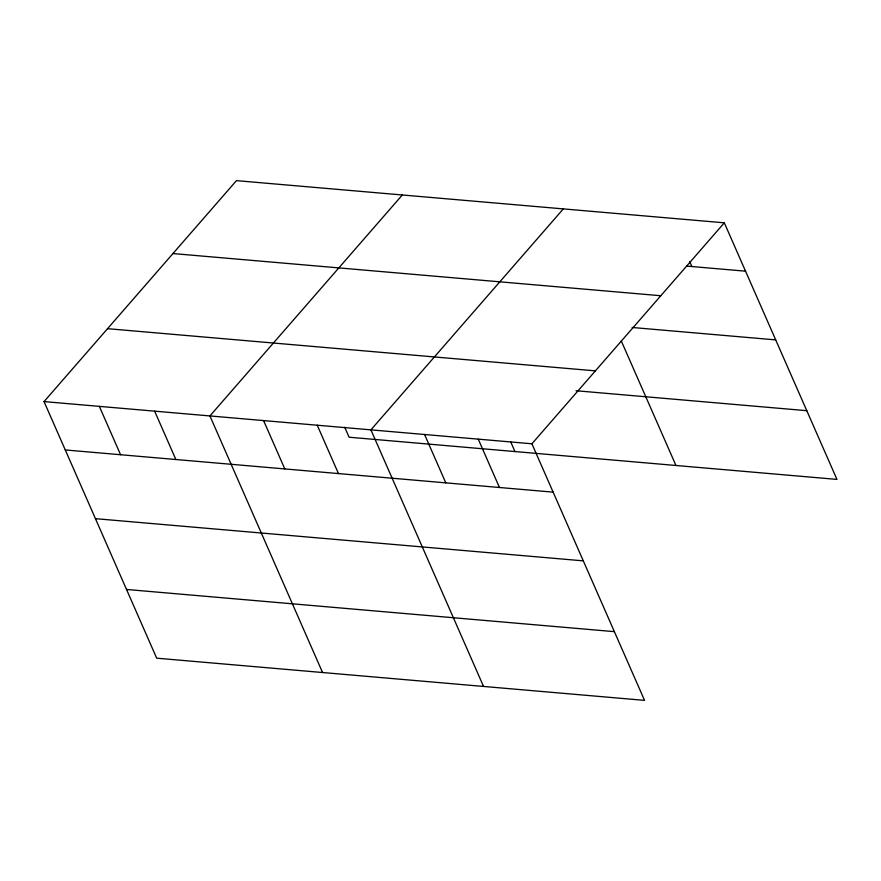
<?xml version="1.0" encoding="UTF-8"?>
<svg xmlns="http://www.w3.org/2000/svg" width="881" height="881" viewBox="0 0 881 881"><rect width="100%" height="100%" fill="white"/><g stroke="black" fill="none" stroke-linecap="round" stroke-linejoin="round"><path stroke-width="1.32" d="M44.05 401.593L531.904 443.782L644.54 700.362L156.686 658.184L44.05 401.593L236.46 180.638L724.314 222.816L836.95 479.407L349.096 437.218L344.713 427.23M402.331 194.976L209.92 415.931L322.556 672.522M563.322 208.896L370.912 429.862L483.548 686.442M531.904 443.782L724.314 222.816M686.519 266.073L745.546 271.183M172.962 253.552L660.816 295.741M632.162 327.479L775.709 339.89M107.548 328.679L595.402 370.868M576.031 390.735L806.787 410.689M65.282 449.949L553.125 492.138M95.445 518.667L583.288 560.856M126.523 589.466L614.376 631.655M689.702 261.58L691.882 266.536M621.259 340.881L675.958 465.487M510.584 441.568L514.967 451.568M478.24 439.134L499.461 487.501M424.576 434.498L445.797 482.854M317.248 425.215L338.469 473.571M263.584 420.578L284.805 468.934M154.627 411.152L175.859 459.508M99.344 406.372L120.565 454.728"/></g></svg>
